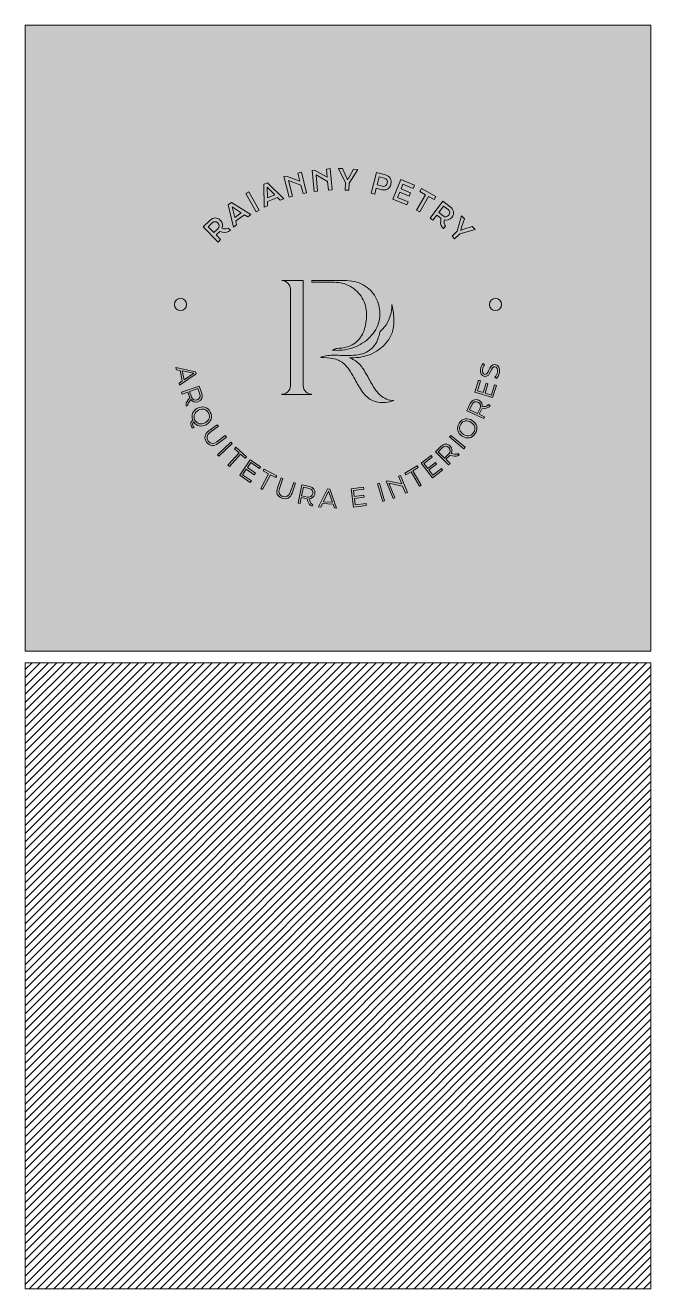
# Model space of a CAD drawing. Extents: x 2200 to 7680, y -8780 to 2200.
# Drawn here: x 6600 to 7680, y -8780 to -6600 of the extents above; entities that cross this region are included whole.
import ezdxf

# ---------------------------------------------------------------- set-up
doc = ezdxf.new("R2010")
doc.units = 0
doc.header["$MEASUREMENT"] = 0
doc.layers.add('BG', color=7, linetype='Continuous', lineweight=0)
doc.layers.add('LOGO', color=7, linetype='Continuous', lineweight=0)

# ---------------------------------------------------------------- blocks, each defined once
blk = doc.blocks.new('Block_210')
at = {"layer": 'LOGO'}
for points, knots in [([(7046.6, -6861.2), (7046.6, -6861.2), (7050.9, -6860.1), (7050.9, -6860.1), (7050.9, -6860.1), (7074.3, -6868.8), (7074.3, -6868.8), (7074.3, -6868.8), (7070.8, -6855.1), (7070.8, -6855.1), (7070.8, -6855.1), (7076.9, -6853.5), (7076.9, -6853.5), (7076.9, -6853.5), (7085.8, -6888.9), (7085.8, -6888.9), (7085.8, -6888.9), (7079.8, -6890.4), (7079.8, -6890.4), (7079.8, -6890.4), (7076.1, -6875.9), (7076.1, -6875.9), (7076.1, -6875.9), (7054.7, -6868), (7054.7, -6868), (7054.7, -6868), (7061.6, -6895.1), (7061.6, -6895.1), (7061.6, -6895.1), (7055.6, -6896.6), (7055.6, -6896.6), (7055.6, -6896.6), (7046.6, -6861.2), (7046.6, -6861.2)], [0, 0, 0, 0, 1, 1, 1, 2, 2, 2, 3, 3, 3, 4, 4, 4, 5, 5, 5, 6, 6, 6, 7, 7, 7, 8, 8, 8, 9, 9, 9, 10, 10, 10, 11, 11, 11, 11]), ([(7095.2, -6850.3), (7095.2, -6850.3), (7099.6, -6849.9), (7099.6, -6849.9), (7099.6, -6849.9), (7121.4, -6862.1), (7121.4, -6862.1), (7121.4, -6862.1), (7120.2, -6848), (7120.2, -6848), (7120.2, -6848), (7126.3, -6847.4), (7126.3, -6847.4), (7126.3, -6847.4), (7129.7, -6883.9), (7129.7, -6883.9), (7129.7, -6883.9), (7123.5, -6884.4), (7123.5, -6884.4), (7123.5, -6884.4), (7122.1, -6869.4), (7122.1, -6869.4), (7122.1, -6869.4), (7102.2, -6858.3), (7102.2, -6858.3), (7102.2, -6858.3), (7104.8, -6886.2), (7104.8, -6886.2), (7104.8, -6886.2), (7098.6, -6886.7), (7098.6, -6886.7), (7098.6, -6886.7), (7095.2, -6850.3), (7095.2, -6850.3)], [0, 0, 0, 0, 1, 1, 1, 2, 2, 2, 3, 3, 3, 4, 4, 4, 5, 5, 5, 6, 6, 6, 7, 7, 7, 8, 8, 8, 9, 9, 9, 10, 10, 10, 11, 11, 11, 11]), ([(7153, -6871.9), (7153, -6871.9), (7140.7, -6847), (7140.7, -6847), (7140.7, -6847), (7147.9, -6847.4), (7147.9, -6847.4), (7147.9, -6847.4), (7154.1, -6861.5), (7154.1, -6861.5), (7154.9, -6863.3), (7155.7, -6865.2), (7156.4, -6866.9), (7157.3, -6865.2), (7158.3, -6863.5), (7159.2, -6861.8), (7159.2, -6861.8), (7167, -6848.5), (7167, -6848.5), (7167, -6848.5), (7174.2, -6848.9), (7174.2, -6848.9), (7174.2, -6848.9), (7159.2, -6872.3), (7159.2, -6872.3), (7159.2, -6872.3), (7158.5, -6884.6), (7158.5, -6884.6), (7158.5, -6884.6), (7152.3, -6884.3), (7152.3, -6884.3), (7152.3, -6884.3), (7153, -6871.9), (7153, -6871.9)], [0, 0, 0, 0, 1, 1, 1, 2, 2, 2, 3, 3, 3, 4, 4, 4, 5, 5, 5, 6, 6, 6, 7, 7, 7, 8, 8, 8, 9, 9, 9, 10, 10, 10, 11, 11, 11, 11]), ([(7206.6, -6854.2), (7206.6, -6854.2), (7222.1, -6858.3), (7222.1, -6858.3), (7229, -6860.1), (7233.6, -6865.8), (7231.4, -6874.3), (7229.2, -6882.8), (7222.4, -6885.5), (7215.4, -6883.7), (7215.4, -6883.7), (7206, -6881.3), (7206, -6881.3), (7206, -6881.3), (7203.5, -6891.2), (7203.5, -6891.2), (7203.5, -6891.2), (7197.4, -6889.6), (7197.4, -6889.6), (7197.4, -6889.6), (7206.6, -6854.2), (7206.6, -6854.2)], [0, 0, 0, 0, 1, 1, 1, 2, 2, 2, 3, 3, 3, 4, 4, 4, 5, 5, 5, 6, 6, 6, 7, 7, 7, 7]), ([(7216.4, -6877.8), (7220.5, -6878.8), (7223.9, -6877.2), (7225.1, -6872.7), (7226.3, -6868), (7224.1, -6865), (7220, -6864), (7220, -6864), (7211.1, -6861.7), (7211.1, -6861.7), (7211.1, -6861.7), (7207.5, -6875.5), (7207.5, -6875.5), (7207.5, -6875.5), (7216.4, -6877.8), (7216.4, -6877.8)], [0, 0, 0, 0, 1, 1, 1, 2, 2, 2, 3, 3, 3, 4, 4, 4, 5, 5, 5, 5]), ([(7248.6, -6866.4), (7248.6, -6866.4), (7272.1, -6876), (7272.1, -6876), (7272.1, -6876), (7269.8, -6881.6), (7269.8, -6881.6), (7269.8, -6881.6), (7252.1, -6874.4), (7252.1, -6874.4), (7252.1, -6874.4), (7248.8, -6882.5), (7248.8, -6882.5), (7248.8, -6882.5), (7265.3, -6889.2), (7265.3, -6889.2), (7265.3, -6889.2), (7263, -6894.8), (7263, -6894.8), (7263, -6894.8), (7246.5, -6888), (7246.5, -6888), (7246.5, -6888), (7242.9, -6897), (7242.9, -6897), (7242.9, -6897), (7261.2, -6904.5), (7261.2, -6904.5), (7261.2, -6904.5), (7259, -6910), (7259, -6910), (7259, -6910), (7234.9, -6900.2), (7234.9, -6900.2), (7234.9, -6900.2), (7248.6, -6866.4), (7248.6, -6866.4)], [0, 0, 0, 0, 1, 1, 1, 2, 2, 2, 3, 3, 3, 4, 4, 4, 5, 5, 5, 6, 6, 6, 7, 7, 7, 8, 8, 8, 9, 9, 9, 10, 10, 10, 11, 11, 11, 12, 12, 12, 12]), ([(6980.6, -6890.2), (6980.6, -6890.2), (6986, -6887.2), (6986, -6887.2), (6986, -6887.2), (7004, -6919), (7004, -6919), (7004, -6919), (6998.5, -6922), (6998.5, -6922), (6998.5, -6922), (6980.6, -6890.2), (6980.6, -6890.2)], [0, 0, 0, 0, 1, 1, 1, 2, 2, 2, 3, 3, 3, 4, 4, 4, 4]), ([(7012.4, -6913.9), (7012.4, -6913.9), (7012.1, -6874.3), (7012.1, -6874.3), (7012.1, -6874.3), (7018.3, -6871.7), (7018.3, -6871.7), (7018.3, -6871.7), (7046.5, -6899.4), (7046.5, -6899.4), (7046.5, -6899.4), (7040.4, -6902), (7040.4, -6902), (7040.4, -6902), (7035.4, -6897.2), (7035.4, -6897.2), (7035.4, -6897.2), (7018.5, -6904.3), (7018.5, -6904.3), (7018.5, -6904.3), (7018.5, -6911.3), (7018.5, -6911.3), (7018.5, -6911.3), (7012.4, -6913.9), (7012.4, -6913.9)], [0, 0, 0, 0, 1, 1, 1, 2, 2, 2, 3, 3, 3, 4, 4, 4, 5, 5, 5, 6, 6, 6, 7, 7, 7, 8, 8, 8, 8]), ([(7018.4, -6897.8), (7018.4, -6897.8), (7030.7, -6892.6), (7030.7, -6892.6), (7030.7, -6892.6), (7017.8, -6879.1), (7017.8, -6879.1), (7017.8, -6879.1), (7018.4, -6897.8), (7018.4, -6897.8)], [0, 0, 0, 0, 1, 1, 1, 2, 2, 2, 3, 3, 3, 3]), ([(7290.9, -6892.3), (7290.9, -6892.3), (7281.2, -6886.8), (7281.2, -6886.8), (7281.2, -6886.8), (7284.2, -6881.5), (7284.2, -6881.5), (7284.2, -6881.5), (7309, -6895.7), (7309, -6895.7), (7309, -6895.7), (7306, -6900.9), (7306, -6900.9), (7306, -6900.9), (7296.4, -6895.4), (7296.4, -6895.4), (7296.4, -6895.4), (7281.3, -6922), (7281.3, -6922), (7281.3, -6922), (7275.8, -6918.9), (7275.8, -6918.9), (7275.8, -6918.9), (7290.9, -6892.3), (7290.9, -6892.3)], [0, 0, 0, 0, 1, 1, 1, 2, 2, 2, 3, 3, 3, 4, 4, 4, 5, 5, 5, 6, 6, 6, 7, 7, 7, 8, 8, 8, 8]), ([(6959.7, -6948.3), (6959.7, -6948.3), (6950.6, -6909.9), (6950.6, -6909.9), (6950.6, -6909.9), (6956.1, -6905.9), (6956.1, -6905.9), (6956.1, -6905.9), (6989.6, -6926.7), (6989.6, -6926.7), (6989.6, -6926.7), (6984.3, -6930.6), (6984.3, -6930.6), (6984.3, -6930.6), (6978.4, -6926.9), (6978.4, -6926.9), (6978.4, -6926.9), (6963.4, -6937.7), (6963.4, -6937.7), (6963.4, -6937.7), (6965, -6944.5), (6965, -6944.5), (6965, -6944.5), (6959.7, -6948.3), (6959.7, -6948.3)], [0, 0, 0, 0, 1, 1, 1, 2, 2, 2, 3, 3, 3, 4, 4, 4, 5, 5, 5, 6, 6, 6, 7, 7, 7, 8, 8, 8, 8]), ([(7323.2, -6938.3), (7322.8, -6941.6), (7323.3, -6944), (7325.6, -6946.5), (7325.6, -6946.5), (7322.4, -6950.8), (7322.4, -6950.8), (7317.9, -6947.1), (7316.7, -6944), (7317.3, -6937.9), (7317.3, -6937.9), (7317.7, -6933.1), (7317.7, -6933.1), (7317.7, -6933.1), (7310.6, -6927.8), (7310.6, -6927.8), (7310.6, -6927.8), (7304, -6936.5), (7304, -6936.5), (7304, -6936.5), (7299.1, -6932.8), (7299.1, -6932.8), (7299.1, -6932.8), (7321, -6903.6), (7321, -6903.6), (7321, -6903.6), (7333.7, -6913.2), (7333.7, -6913.2), (7339.5, -6917.5), (7341.7, -6924.7), (7336.7, -6931.4), (7333.2, -6936), (7327.7, -6936.8), (7323.6, -6935.6), (7323.6, -6935.6), (7323.2, -6938.3), (7323.2, -6938.3)], [0, 0, 0, 0, 1, 1, 1, 2, 2, 2, 3, 3, 3, 4, 4, 4, 5, 5, 5, 6, 6, 6, 7, 7, 7, 8, 8, 8, 9, 9, 9, 10, 10, 10, 11, 11, 11, 12, 12, 12, 12]), ([(6942.1, -6951), (6945.3, -6951.9), (6947.7, -6951.7), (6950.5, -6949.8), (6950.5, -6949.8), (6954.2, -6953.7), (6954.2, -6953.7), (6949.9, -6957.6), (6946.7, -6958.2), (6940.8, -6956.8), (6940.8, -6956.8), (6936.1, -6955.6), (6936.1, -6955.6), (6936.1, -6955.6), (6929.7, -6961.8), (6929.7, -6961.8), (6929.7, -6961.8), (6937.3, -6969.7), (6937.3, -6969.7), (6937.3, -6969.7), (6932.9, -6974), (6932.9, -6974), (6932.9, -6974), (6907.4, -6947.8), (6907.4, -6947.8), (6907.4, -6947.8), (6918.8, -6936.7), (6918.8, -6936.7), (6924, -6931.6), (6931.4, -6930.6), (6937.2, -6936.6), (6941.3, -6940.7), (6941.2, -6946.2), (6939.4, -6950.2), (6939.4, -6950.2), (6942.1, -6951), (6942.1, -6951)], [0, 0, 0, 0, 1, 1, 1, 2, 2, 2, 3, 3, 3, 4, 4, 4, 5, 5, 5, 6, 6, 6, 7, 7, 7, 8, 8, 8, 9, 9, 9, 10, 10, 10, 11, 11, 11, 12, 12, 12, 12]), ([(6961.9, -6931.4), (6961.9, -6931.4), (6972.8, -6923.5), (6972.8, -6923.5), (6972.8, -6923.5), (6957.2, -6913.2), (6957.2, -6913.2), (6957.2, -6913.2), (6961.9, -6931.4), (6961.9, -6931.4)], [0, 0, 0, 0, 1, 1, 1, 2, 2, 2, 3, 3, 3, 3]), ([(7322.4, -6912.1), (7322.4, -6912.1), (7314, -6923.2), (7314, -6923.2), (7314, -6923.2), (7321.7, -6928.9), (7321.7, -6928.9), (7325.1, -6931.5), (7328.7, -6931.1), (7331.5, -6927.5), (7334.1, -6923.9), (7333.1, -6920.1), (7330.2, -6917.9), (7330.2, -6917.9), (7322.4, -6912.1), (7322.4, -6912.1)], [0, 0, 0, 0, 1, 1, 1, 2, 2, 2, 3, 3, 3, 4, 4, 4, 5, 5, 5, 5]), ([(7345.8, -6955.3), (7345.8, -6955.3), (7353.1, -6928.6), (7353.1, -6928.6), (7353.1, -6928.6), (7358.2, -6933.7), (7358.2, -6933.7), (7358.2, -6933.7), (7353.5, -6948.3), (7353.5, -6948.3), (7352.9, -6950.2), (7352.3, -6952.1), (7351.6, -6953.8), (7353.4, -6953.2), (7355.3, -6952.5), (7357.1, -6951.9), (7357.1, -6951.9), (7371.8, -6947.1), (7371.8, -6947.1), (7371.8, -6947.1), (7376.9, -6952.2), (7376.9, -6952.2), (7376.9, -6952.2), (7350.2, -6959.7), (7350.2, -6959.7), (7350.2, -6959.7), (7341.4, -6968.5), (7341.4, -6968.5), (7341.4, -6968.5), (7337, -6964.1), (7337, -6964.1), (7337, -6964.1), (7345.8, -6955.3), (7345.8, -6955.3)], [0, 0, 0, 0, 1, 1, 1, 2, 2, 2, 3, 3, 3, 4, 4, 4, 5, 5, 5, 6, 6, 6, 7, 7, 7, 8, 8, 8, 9, 9, 9, 10, 10, 10, 11, 11, 11, 11]), ([(6916, -6947.7), (6916, -6947.7), (6925.7, -6957.7), (6925.7, -6957.7), (6925.7, -6957.7), (6932.5, -6951), (6932.5, -6951), (6935.6, -6948.1), (6935.8, -6944.4), (6932.6, -6941.1), (6929.5, -6938), (6925.6, -6938.4), (6922.9, -6940.9), (6922.9, -6940.9), (6916, -6947.7), (6916, -6947.7)], [0, 0, 0, 0, 1, 1, 1, 2, 2, 2, 3, 3, 3, 4, 4, 4, 5, 5, 5, 5])]:
    blk.add_open_spline(points, degree=3, knots=knots, dxfattribs=at)
blk = doc.blocks.new('Block_211')
at = {"layer": 'LOGO'}
for points, knots in [([(6860.2, -7190.7), (6860.2, -7190.7), (6894.1, -7197.7), (6894.1, -7197.7), (6894.1, -7197.7), (6894.9, -7201.5), (6894.9, -7201.5), (6894.9, -7201.5), (6866.3, -7221.1), (6866.3, -7221.1), (6866.3, -7221.1), (6865.6, -7217.4), (6865.6, -7217.4), (6865.6, -7217.4), (6871.1, -7213.6), (6871.1, -7213.6), (6871.1, -7213.6), (6867.5, -7195.7), (6867.5, -7195.7), (6867.5, -7195.7), (6860.9, -7194.3), (6860.9, -7194.3), (6860.9, -7194.3), (6860.2, -7190.7), (6860.2, -7190.7)], [0, 0, 0, 0, 1, 1, 1, 2, 2, 2, 3, 3, 3, 4, 4, 4, 5, 5, 5, 6, 6, 6, 7, 7, 7, 8, 8, 8, 8]), ([(7413.4, -7209.6), (7413.4, -7209.6), (7410.7, -7207.4), (7410.7, -7207.4), (7413.4, -7205.2), (7414.8, -7201.7), (7415.4, -7198.3), (7416.3, -7192.9), (7414.5, -7189.8), (7411, -7189.2), (7407.3, -7188.5), (7405.4, -7192.8), (7403.7, -7196.5), (7401.3, -7201.7), (7398.8, -7206.9), (7392.7, -7205.8), (7387.5, -7204.9), (7385, -7200.3), (7386.2, -7193.2), (7386.7, -7190.1), (7388, -7186.4), (7390.4, -7183.7), (7390.4, -7183.7), (7393, -7185.8), (7393, -7185.8), (7391, -7188), (7389.9, -7191.2), (7389.5, -7193.8), (7388.6, -7198.6), (7390.1, -7201.7), (7393.3, -7202.3), (7396.9, -7202.9), (7398.6, -7199.2), (7400.4, -7195.2), (7402.7, -7190.1), (7405.3, -7184.5), (7411.6, -7185.6), (7417, -7186.5), (7420, -7191.3), (7418.7, -7198.9), (7418, -7202.9), (7416.3, -7206.8), (7413.4, -7209.6)], [0, 0, 0, 0, 1, 1, 1, 2, 2, 2, 3, 3, 3, 4, 4, 4, 5, 5, 5, 6, 6, 6, 7, 7, 7, 8, 8, 8, 9, 9, 9, 10, 10, 10, 11, 11, 11, 12, 12, 12, 13, 13, 13, 14, 14, 14, 14]), ([(6871.1, -7196.4), (6871.1, -7196.4), (6874.2, -7211.5), (6874.2, -7211.5), (6874.2, -7211.5), (6891.1, -7200.3), (6891.1, -7200.3), (6891.1, -7200.3), (6871.1, -7196.4), (6871.1, -7196.4)], [0, 0, 0, 0, 1, 1, 1, 2, 2, 2, 3, 3, 3, 3]), ([(7376.4, -7233.1), (7376.4, -7233.1), (7382.7, -7212.5), (7382.7, -7212.5), (7382.7, -7212.5), (7385.9, -7213.5), (7385.9, -7213.5), (7385.9, -7213.5), (7380.6, -7230.8), (7380.6, -7230.8), (7380.6, -7230.8), (7390.8, -7233.9), (7390.8, -7233.9), (7390.8, -7233.9), (7395.7, -7217.8), (7395.7, -7217.8), (7395.7, -7217.8), (7398.9, -7218.8), (7398.9, -7218.8), (7398.9, -7218.8), (7394, -7234.9), (7394, -7234.9), (7394, -7234.9), (7404.8, -7238.2), (7404.8, -7238.2), (7404.8, -7238.2), (7410.3, -7220.3), (7410.3, -7220.3), (7410.3, -7220.3), (7413.5, -7221.3), (7413.5, -7221.3), (7413.5, -7221.3), (7407, -7242.5), (7407, -7242.5), (7407, -7242.5), (7376.4, -7233.1), (7376.4, -7233.1)], [0, 0, 0, 0, 1, 1, 1, 2, 2, 2, 3, 3, 3, 4, 4, 4, 5, 5, 5, 6, 6, 6, 7, 7, 7, 8, 8, 8, 9, 9, 9, 10, 10, 10, 11, 11, 11, 12, 12, 12, 12]), ([(6883.9, -7248.3), (6881.6, -7251.1), (6880.4, -7253), (6880.9, -7256.1), (6880.9, -7256.1), (6878, -7257.1), (6878, -7257.1), (6876.8, -7253), (6878.2, -7250.1), (6881.3, -7246.3), (6881.3, -7246.3), (6884.2, -7242.8), (6884.2, -7242.8), (6884.2, -7242.8), (6880.8, -7233.1), (6880.8, -7233.1), (6880.8, -7233.1), (6871.1, -7236.5), (6871.1, -7236.5), (6871.1, -7236.5), (6869.9, -7233.3), (6869.9, -7233.3), (6869.9, -7233.3), (6900.1, -7222.7), (6900.1, -7222.7), (6900.1, -7222.7), (6904.7, -7235.6), (6904.7, -7235.6), (6906.7, -7241.4), (6904.9, -7247.4), (6898.1, -7249.8), (6892.9, -7251.6), (6888.3, -7249.2), (6886, -7245.8), (6886, -7245.8), (6883.9, -7248.3), (6883.9, -7248.3)], [0, 0, 0, 0, 1, 1, 1, 2, 2, 2, 3, 3, 3, 4, 4, 4, 5, 5, 5, 6, 6, 6, 7, 7, 7, 8, 8, 8, 9, 9, 9, 10, 10, 10, 11, 11, 11, 12, 12, 12, 12]), ([(6898.2, -7227), (6898.2, -7227), (6883.7, -7232.1), (6883.7, -7232.1), (6883.7, -7232.1), (6887.1, -7241.7), (6887.1, -7241.7), (6888.6, -7245.8), (6892.2, -7248), (6896.9, -7246.4), (6901.6, -7244.7), (6903, -7240.6), (6901.6, -7236.7), (6901.6, -7236.7), (6898.2, -7227), (6898.2, -7227)], [0, 0, 0, 0, 1, 1, 1, 2, 2, 2, 3, 3, 3, 4, 4, 4, 5, 5, 5, 5]), ([(6891, -7284.3), (6888, -7286.9), (6889, -7289.8), (6890, -7291.7), (6890.4, -7292.5), (6890.9, -7293.2), (6891.6, -7293.9), (6891.6, -7293.9), (6888.9, -7295.3), (6888.9, -7295.3), (6888.4, -7294.7), (6887.8, -7293.9), (6887.3, -7292.9), (6885.6, -7289.8), (6884.4, -7285.1), (6889.4, -7281.2), (6885.8, -7272.9), (6889.1, -7265.1), (6897.2, -7260.8), (6905.9, -7256.3), (6914.6, -7258.4), (6919.3, -7267.3), (6924.1, -7276.2), (6920.8, -7284.6), (6912.2, -7289.2), (6904.1, -7293.5), (6895.9, -7291.9), (6891, -7284.3)], [0, 0, 0, 0, 1, 1, 1, 2, 2, 2, 3, 3, 3, 4, 4, 4, 5, 5, 5, 6, 6, 6, 7, 7, 7, 8, 8, 8, 9, 9, 9, 9]), ([(7392.2, -7258), (7395.8, -7257.6), (7397.9, -7257.1), (7399.8, -7254.5), (7399.8, -7254.5), (7402.6, -7255.8), (7402.6, -7255.8), (7400.5, -7259.6), (7397.5, -7260.6), (7392.7, -7261.2), (7392.7, -7261.2), (7388.2, -7261.8), (7388.2, -7261.8), (7388.2, -7261.8), (7383.9, -7271.1), (7383.9, -7271.1), (7383.9, -7271.1), (7393.2, -7275.4), (7393.2, -7275.4), (7393.2, -7275.4), (7391.7, -7278.5), (7391.7, -7278.5), (7391.7, -7278.5), (7362.7, -7265.1), (7362.7, -7265.1), (7362.7, -7265.1), (7368.4, -7252.6), (7368.4, -7252.6), (7371, -7247.1), (7376.5, -7244), (7383, -7247), (7388, -7249.3), (7389.7, -7254.3), (7388.9, -7258.3), (7388.9, -7258.3), (7392.2, -7258), (7392.2, -7258)], [0, 0, 0, 0, 1, 1, 1, 2, 2, 2, 3, 3, 3, 4, 4, 4, 5, 5, 5, 6, 6, 6, 7, 7, 7, 8, 8, 8, 9, 9, 9, 10, 10, 10, 11, 11, 11, 12, 12, 12, 12]), ([(7367.1, -7263.3), (7367.1, -7263.3), (7381, -7269.7), (7381, -7269.7), (7381, -7269.7), (7385.3, -7260.5), (7385.3, -7260.5), (7387.1, -7256.5), (7386.1, -7252.4), (7381.5, -7250.3), (7377, -7248.2), (7373.2, -7250.2), (7371.4, -7254), (7371.4, -7254), (7367.1, -7263.3), (7367.1, -7263.3)], [0, 0, 0, 0, 1, 1, 1, 2, 2, 2, 3, 3, 3, 4, 4, 4, 5, 5, 5, 5]), ([(6910.5, -7285.9), (6917.4, -7282.3), (6920.1, -7275.8), (6916.4, -7268.8), (6912.7, -7261.8), (6905.8, -7260.5), (6899, -7264.1), (6892.1, -7267.7), (6889.3, -7274.1), (6893, -7281.2), (6896.7, -7288.2), (6903.6, -7289.6), (6910.5, -7285.9)], [0, 0, 0, 0, 1, 1, 1, 2, 2, 2, 3, 3, 3, 4, 4, 4, 4]), ([(7354.5, -7309), (7346.3, -7303.7), (7343.9, -7295.1), (7349.3, -7286.6), (7354.8, -7278.1), (7363.7, -7276.9), (7371.9, -7282.1), (7380, -7287.4), (7382.5, -7296), (7377, -7304.5), (7371.5, -7313), (7362.6, -7314.2), (7354.5, -7309)], [0, 0, 0, 0, 1, 1, 1, 2, 2, 2, 3, 3, 3, 4, 4, 4, 4]), ([(7369.9, -7285.2), (7363.3, -7281), (7356.4, -7281.8), (7352.1, -7288.4), (7347.8, -7295.1), (7350, -7301.7), (7356.5, -7305.9), (7363, -7310.1), (7369.9, -7309.3), (7374.2, -7302.7), (7378.5, -7296.1), (7376.4, -7289.4), (7369.9, -7285.2)], [0, 0, 0, 0, 1, 1, 1, 2, 2, 2, 3, 3, 3, 4, 4, 4, 4]), ([(6916.8, -7300), (6916.8, -7300), (6931.3, -7289.2), (6931.3, -7289.2), (6931.3, -7289.2), (6933.4, -7292), (6933.4, -7292), (6933.4, -7292), (6918.9, -7302.8), (6918.9, -7302.8), (6913.3, -7306.9), (6912.1, -7312.3), (6915.9, -7317.4), (6919.6, -7322.4), (6925.2, -7322.9), (6930.7, -7318.8), (6930.7, -7318.8), (6945.2, -7308), (6945.2, -7308), (6945.2, -7308), (6947.3, -7310.8), (6947.3, -7310.8), (6947.3, -7310.8), (6932.8, -7321.5), (6932.8, -7321.5), (6925.6, -7326.9), (6918.2, -7326.1), (6913.2, -7319.4), (6908.2, -7312.6), (6909.6, -7305.4), (6916.8, -7300)], [0, 0, 0, 0, 1, 1, 1, 2, 2, 2, 3, 3, 3, 4, 4, 4, 5, 5, 5, 6, 6, 6, 7, 7, 7, 8, 8, 8, 9, 9, 9, 10, 10, 10, 10]), ([(6955.2, -7319.2), (6955.2, -7319.2), (6957.5, -7321.7), (6957.5, -7321.7), (6957.5, -7321.7), (6934.1, -7343.5), (6934.1, -7343.5), (6934.1, -7343.5), (6931.8, -7340.9), (6931.8, -7340.9), (6931.8, -7340.9), (6955.2, -7319.2), (6955.2, -7319.2)], [0, 0, 0, 0, 1, 1, 1, 2, 2, 2, 3, 3, 3, 4, 4, 4, 4]), ([(7338.5, -7339.6), (7342, -7340.4), (7344.2, -7340.7), (7346.8, -7338.9), (7346.8, -7338.9), (7349, -7341.2), (7349, -7341.2), (7345.7, -7343.9), (7342.5, -7343.9), (7337.8, -7342.8), (7337.8, -7342.8), (7333.4, -7341.7), (7333.4, -7341.7), (7333.4, -7341.7), (7326.1, -7348.9), (7326.1, -7348.9), (7326.1, -7348.9), (7333.4, -7356.2), (7333.4, -7356.2), (7333.4, -7356.2), (7330.9, -7358.6), (7330.9, -7358.6), (7330.9, -7358.6), (7308.4, -7335.9), (7308.4, -7335.9), (7308.4, -7335.9), (7318.1, -7326.3), (7318.1, -7326.3), (7322.4, -7322), (7328.7, -7321), (7333.7, -7326.1), (7337.6, -7330), (7337.4, -7335.2), (7335.3, -7338.8), (7335.3, -7338.8), (7338.5, -7339.6), (7338.5, -7339.6)], [0, 0, 0, 0, 1, 1, 1, 2, 2, 2, 3, 3, 3, 4, 4, 4, 5, 5, 5, 6, 6, 6, 7, 7, 7, 8, 8, 8, 9, 9, 9, 10, 10, 10, 11, 11, 11, 12, 12, 12, 12]), ([(7332.4, -7310.4), (7332.4, -7310.4), (7334.6, -7307.7), (7334.6, -7307.7), (7334.6, -7307.7), (7359.4, -7328), (7359.4, -7328), (7359.4, -7328), (7357.2, -7330.7), (7357.2, -7330.7), (7357.2, -7330.7), (7332.4, -7310.4), (7332.4, -7310.4)], [0, 0, 0, 0, 1, 1, 1, 2, 2, 2, 3, 3, 3, 4, 4, 4, 4]), ([(6969.1, -7337.8), (6969.1, -7337.8), (6961.2, -7330.7), (6961.2, -7330.7), (6961.2, -7330.7), (6963.4, -7328.2), (6963.4, -7328.2), (6963.4, -7328.2), (6981.8, -7344.7), (6981.8, -7344.7), (6981.8, -7344.7), (6979.6, -7347.2), (6979.6, -7347.2), (6979.6, -7347.2), (6971.7, -7340.1), (6971.7, -7340.1), (6971.7, -7340.1), (6952.5, -7361.4), (6952.5, -7361.4), (6952.5, -7361.4), (6949.9, -7359.1), (6949.9, -7359.1), (6949.9, -7359.1), (6969.1, -7337.8), (6969.1, -7337.8)], [0, 0, 0, 0, 1, 1, 1, 2, 2, 2, 3, 3, 3, 4, 4, 4, 5, 5, 5, 6, 6, 6, 7, 7, 7, 8, 8, 8, 8]), ([(7283.7, -7355.6), (7283.7, -7355.6), (7300.8, -7342.6), (7300.8, -7342.6), (7300.8, -7342.6), (7302.8, -7345.3), (7302.8, -7345.3), (7302.8, -7345.3), (7288.4, -7356.1), (7288.4, -7356.1), (7288.4, -7356.1), (7294.9, -7364.6), (7294.9, -7364.6), (7294.9, -7364.6), (7308.2, -7354.5), (7308.2, -7354.5), (7308.2, -7354.5), (7310.2, -7357.1), (7310.2, -7357.1), (7310.2, -7357.1), (7296.9, -7367.2), (7296.9, -7367.2), (7296.9, -7367.2), (7303.7, -7376.3), (7303.7, -7376.3), (7303.7, -7376.3), (7318.6, -7365), (7318.6, -7365), (7318.6, -7365), (7320.6, -7367.6), (7320.6, -7367.6), (7320.6, -7367.6), (7303, -7381), (7303, -7381), (7303, -7381), (7283.7, -7355.6), (7283.7, -7355.6)], [0, 0, 0, 0, 1, 1, 1, 2, 2, 2, 3, 3, 3, 4, 4, 4, 5, 5, 5, 6, 6, 6, 7, 7, 7, 8, 8, 8, 9, 9, 9, 10, 10, 10, 11, 11, 11, 12, 12, 12, 12]), ([(7313.1, -7335.8), (7313.1, -7335.8), (7323.9, -7346.7), (7323.9, -7346.7), (7323.9, -7346.7), (7331.1, -7339.5), (7331.1, -7339.5), (7334.2, -7336.5), (7334.7, -7332.2), (7331.2, -7328.7), (7327.7, -7325.2), (7323.4, -7325.7), (7320.4, -7328.6), (7320.4, -7328.6), (7313.1, -7335.8), (7313.1, -7335.8)], [0, 0, 0, 0, 1, 1, 1, 2, 2, 2, 3, 3, 3, 4, 4, 4, 5, 5, 5, 5]), ([(6988.6, -7349.8), (6988.6, -7349.8), (7006.3, -7362.1), (7006.3, -7362.1), (7006.3, -7362.1), (7004.4, -7364.9), (7004.4, -7364.9), (7004.4, -7364.9), (6989.5, -7354.5), (6989.5, -7354.5), (6989.5, -7354.5), (6983.5, -7363.3), (6983.5, -7363.3), (6983.5, -7363.3), (6997.3, -7372.9), (6997.3, -7372.9), (6997.3, -7372.9), (6995.4, -7375.6), (6995.4, -7375.6), (6995.4, -7375.6), (6981.6, -7366), (6981.6, -7366), (6981.6, -7366), (6975.1, -7375.4), (6975.1, -7375.4), (6975.1, -7375.4), (6990.5, -7386), (6990.5, -7386), (6990.5, -7386), (6988.6, -7388.8), (6988.6, -7388.8), (6988.6, -7388.8), (6970.3, -7376.1), (6970.3, -7376.1), (6970.3, -7376.1), (6988.6, -7349.8), (6988.6, -7349.8)], [0, 0, 0, 0, 1, 1, 1, 2, 2, 2, 3, 3, 3, 4, 4, 4, 5, 5, 5, 6, 6, 6, 7, 7, 7, 8, 8, 8, 9, 9, 9, 10, 10, 10, 11, 11, 11, 12, 12, 12, 12]), ([(7020.2, -7373.9), (7020.2, -7373.9), (7010.8, -7368.9), (7010.8, -7368.9), (7010.8, -7368.9), (7012.3, -7365.9), (7012.3, -7365.9), (7012.3, -7365.9), (7034.2, -7377.5), (7034.2, -7377.5), (7034.2, -7377.5), (7032.6, -7380.4), (7032.6, -7380.4), (7032.6, -7380.4), (7023.2, -7375.5), (7023.2, -7375.5), (7023.2, -7375.5), (7009.8, -7400.8), (7009.8, -7400.8), (7009.8, -7400.8), (7006.8, -7399.2), (7006.8, -7399.2), (7006.8, -7399.2), (7020.2, -7373.9), (7020.2, -7373.9)], [0, 0, 0, 0, 1, 1, 1, 2, 2, 2, 3, 3, 3, 4, 4, 4, 5, 5, 5, 6, 6, 6, 7, 7, 7, 8, 8, 8, 8]), ([(7266.1, -7370.3), (7266.1, -7370.3), (7256.9, -7375.7), (7256.9, -7375.7), (7256.9, -7375.7), (7255.3, -7372.8), (7255.3, -7372.8), (7255.3, -7372.8), (7276.6, -7360.3), (7276.6, -7360.3), (7276.6, -7360.3), (7278.3, -7363.2), (7278.3, -7363.2), (7278.3, -7363.2), (7269.1, -7368.6), (7269.1, -7368.6), (7269.1, -7368.6), (7283.6, -7393.3), (7283.6, -7393.3), (7283.6, -7393.3), (7280.6, -7395.1), (7280.6, -7395.1), (7280.6, -7395.1), (7266.1, -7370.3), (7266.1, -7370.3)], [0, 0, 0, 0, 1, 1, 1, 2, 2, 2, 3, 3, 3, 4, 4, 4, 5, 5, 5, 6, 6, 6, 7, 7, 7, 8, 8, 8, 8]), ([(7035.6, -7397.9), (7035.6, -7397.9), (7041.8, -7380.9), (7041.8, -7380.9), (7041.8, -7380.9), (7045, -7382.1), (7045, -7382.1), (7045, -7382.1), (7038.8, -7399), (7038.8, -7399), (7036.4, -7405.5), (7038.4, -7410.7), (7044.3, -7412.9), (7050.2, -7415.1), (7055.1, -7412.4), (7057.5, -7405.9), (7057.5, -7405.9), (7063.7, -7389), (7063.7, -7389), (7063.7, -7389), (7066.9, -7390.2), (7066.9, -7390.2), (7066.9, -7390.2), (7060.7, -7407.1), (7060.7, -7407.1), (7057.6, -7415.5), (7051.1, -7418.9), (7043.2, -7416), (7035.2, -7413.1), (7032.5, -7406.3), (7035.6, -7397.9)], [0, 0, 0, 0, 1, 1, 1, 2, 2, 2, 3, 3, 3, 4, 4, 4, 5, 5, 5, 6, 6, 6, 7, 7, 7, 8, 8, 8, 9, 9, 9, 10, 10, 10, 10]), ([(7208.4, -7391.1), (7208.4, -7391.1), (7211.7, -7390.1), (7211.7, -7390.1), (7211.7, -7390.1), (7220.5, -7420.8), (7220.5, -7420.8), (7220.5, -7420.8), (7217.2, -7421.8), (7217.2, -7421.8), (7217.2, -7421.8), (7208.4, -7391.1), (7208.4, -7391.1)], [0, 0, 0, 0, 1, 1, 1, 2, 2, 2, 3, 3, 3, 4, 4, 4, 4]), ([(7222.9, -7386.8), (7222.9, -7386.8), (7225.2, -7385.9), (7225.2, -7385.9), (7225.2, -7385.9), (7250, -7391.2), (7250, -7391.2), (7250, -7391.2), (7244.6, -7377.9), (7244.6, -7377.9), (7244.6, -7377.9), (7247.8, -7376.6), (7247.8, -7376.6), (7247.8, -7376.6), (7259.9, -7406.2), (7259.9, -7406.2), (7259.9, -7406.2), (7256.7, -7407.5), (7256.7, -7407.5), (7256.7, -7407.5), (7251.5, -7395), (7251.5, -7395), (7251.5, -7395), (7227.8, -7389.8), (7227.8, -7389.8), (7227.8, -7389.8), (7238.2, -7415.1), (7238.2, -7415.1), (7238.2, -7415.1), (7235, -7416.4), (7235, -7416.4), (7235, -7416.4), (7222.9, -7386.8), (7222.9, -7386.8)], [0, 0, 0, 0, 1, 1, 1, 2, 2, 2, 3, 3, 3, 4, 4, 4, 5, 5, 5, 6, 6, 6, 7, 7, 7, 8, 8, 8, 9, 9, 9, 10, 10, 10, 11, 11, 11, 11]), ([(7091.2, -7420.2), (7092.4, -7423.6), (7093.4, -7425.5), (7096.3, -7426.8), (7096.3, -7426.8), (7095.6, -7429.8), (7095.6, -7429.8), (7091.5, -7428.6), (7089.8, -7425.9), (7088.1, -7421.4), (7088.1, -7421.4), (7086.6, -7417.1), (7086.6, -7417.1), (7086.6, -7417.1), (7076.6, -7415), (7076.6, -7415), (7076.6, -7415), (7074.5, -7425), (7074.5, -7425), (7074.5, -7425), (7071.1, -7424.3), (7071.1, -7424.3), (7071.1, -7424.3), (7077.7, -7393.1), (7077.7, -7393.1), (7077.7, -7393.1), (7091.1, -7395.9), (7091.1, -7395.9), (7097, -7397.1), (7101.3, -7401.8), (7099.8, -7408.8), (7098.7, -7414.2), (7094.2, -7416.9), (7090.1, -7417.1), (7090.1, -7417.1), (7091.2, -7420.2), (7091.2, -7420.2)], [0, 0, 0, 0, 1, 1, 1, 2, 2, 2, 3, 3, 3, 4, 4, 4, 5, 5, 5, 6, 6, 6, 7, 7, 7, 8, 8, 8, 9, 9, 9, 10, 10, 10, 11, 11, 11, 12, 12, 12, 12]), ([(7080.4, -7397), (7080.4, -7397), (7077.2, -7411.9), (7077.2, -7411.9), (7077.2, -7411.9), (7087.2, -7414), (7087.2, -7414), (7091.4, -7414.9), (7095.2, -7413), (7096.3, -7408.1), (7097.3, -7403.2), (7094.5, -7399.9), (7090.4, -7399.1), (7090.4, -7399.1), (7080.4, -7397), (7080.4, -7397)], [0, 0, 0, 0, 1, 1, 1, 2, 2, 2, 3, 3, 3, 4, 4, 4, 5, 5, 5, 5]), ([(7106.5, -7431), (7106.5, -7431), (7122.1, -7400), (7122.1, -7400), (7122.1, -7400), (7125.9, -7400.2), (7125.9, -7400.2), (7125.9, -7400.2), (7137.5, -7433), (7137.5, -7433), (7137.5, -7433), (7133.8, -7432.7), (7133.8, -7432.7), (7133.8, -7432.7), (7131.5, -7426.4), (7131.5, -7426.4), (7131.5, -7426.4), (7113.2, -7425.2), (7113.2, -7425.2), (7113.2, -7425.2), (7110.2, -7431.3), (7110.2, -7431.3), (7110.2, -7431.3), (7106.5, -7431), (7106.5, -7431)], [0, 0, 0, 0, 1, 1, 1, 2, 2, 2, 3, 3, 3, 4, 4, 4, 5, 5, 5, 6, 6, 6, 7, 7, 7, 8, 8, 8, 8]), ([(7114.9, -7422), (7114.9, -7422), (7130.3, -7422.9), (7130.3, -7422.9), (7130.3, -7422.9), (7123.8, -7403.6), (7123.8, -7403.6), (7123.8, -7403.6), (7114.9, -7422), (7114.9, -7422)], [0, 0, 0, 0, 1, 1, 1, 2, 2, 2, 3, 3, 3, 3]), ([(7162.7, -7399.7), (7162.7, -7399.7), (7184, -7396.9), (7184, -7396.9), (7184, -7396.9), (7184.5, -7400.2), (7184.5, -7400.2), (7184.5, -7400.2), (7166.5, -7402.6), (7166.5, -7402.6), (7166.5, -7402.6), (7167.9, -7413.1), (7167.9, -7413.1), (7167.9, -7413.1), (7184.6, -7410.9), (7184.6, -7410.9), (7184.6, -7410.9), (7185, -7414.2), (7185, -7414.2), (7185, -7414.2), (7168.4, -7416.4), (7168.4, -7416.4), (7168.4, -7416.4), (7169.9, -7427.7), (7169.9, -7427.7), (7169.9, -7427.7), (7188.4, -7425.2), (7188.4, -7425.2), (7188.4, -7425.2), (7188.9, -7428.5), (7188.9, -7428.5), (7188.9, -7428.5), (7166.9, -7431.4), (7166.9, -7431.4), (7166.9, -7431.4), (7162.7, -7399.7), (7162.7, -7399.7)], [0, 0, 0, 0, 1, 1, 1, 2, 2, 2, 3, 3, 3, 4, 4, 4, 5, 5, 5, 6, 6, 6, 7, 7, 7, 8, 8, 8, 9, 9, 9, 10, 10, 10, 11, 11, 11, 12, 12, 12, 12])]:
    blk.add_open_spline(points, degree=3, knots=knots, dxfattribs=at)
blk = doc.blocks.new('Block_209')
at = {"layer": 'LOGO'}
for name in ['Block_210', 'Block_211']:
    blk.add_blockref(name, (0, 0), dxfattribs=at)
blk = doc.blocks.new('Block_212')
at = {"layer": 'LOGO'}
for centre in [(6868.1, -7081.7), (7411.9, -7081.7)]:
    blk.add_circle(centre, 10.5, dxfattribs=at)
blk = doc.blocks.new('Block_213')
at = {"layer": 'LOGO'}
for points, knots in [([(7057.7, -7055), (7057.7, -7055), (7057.7, -7222), (7057.7, -7222), (7057.7, -7226), (7056.3, -7229.5), (7053.5, -7232.3), (7050.6, -7235.1), (7047.3, -7236.5), (7043.3, -7236.5), (7043.3, -7236.5), (7043.3, -7237), (7043.3, -7237), (7043.3, -7237), (7094.4, -7237), (7094.4, -7237), (7094.4, -7237), (7094.4, -7236.5), (7094.4, -7236.5), (7090.5, -7236.5), (7087.1, -7235.1), (7084.3, -7232.3), (7081.5, -7229.5), (7080.1, -7226), (7080.1, -7222), (7080.1, -7220.2), (7080.1, -7210.7), (7080.1, -7193.3), (7080.1, -7175.9), (7080.1, -7155.7), (7080.1, -7132.7), (7080.1, -7109.7), (7080.1, -7089.3), (7080.1, -7071.5), (7080.1, -7053.6), (7080.1, -7044.3), (7080.1, -7043.5), (7080.1, -7043.5), (7080.1, -7043.5), (7080.1, -7043.5), (7080.1, -7043.5), (7080.1, -7040.2), (7080.1, -7040.2), (7080.1, -7040.2), (7043.3, -7040.2), (7043.3, -7040.2), (7043.3, -7040.2), (7043.3, -7040.6), (7043.3, -7040.6), (7047.3, -7040.6), (7050.6, -7042), (7053.5, -7044.9), (7056.3, -7047.7), (7057.7, -7051.1), (7057.7, -7055)], [0, 0, 0, 0, 1, 1, 1, 2, 2, 2, 3, 3, 3, 4, 4, 4, 5, 5, 5, 6, 6, 6, 7, 7, 7, 8, 8, 8, 9, 9, 9, 10, 10, 10, 11, 11, 11, 12, 12, 12, 13, 13, 13, 14, 14, 14, 15, 15, 15, 16, 16, 16, 17, 17, 17, 18, 18, 18, 18]), ([(7170.1, -7147.7), (7163.1, -7153.1), (7153.9, -7156.3), (7142.3, -7157.4), (7140.3, -7157.5), (7138.6, -7157.4), (7136.7, -7157.5), (7134.6, -7158.7), (7132.3, -7159.7), (7130, -7160.6), (7133.9, -7160.8), (7137.9, -7161), (7142.3, -7160.8), (7155.7, -7160), (7167.6, -7156.7), (7178.1, -7150.9), (7188.6, -7145.1), (7196.9, -7137.6), (7203, -7128.4), (7209.1, -7119.2), (7212.2, -7109.2), (7212.2, -7098.4), (7212.2, -7087.7), (7209.7, -7077.9), (7204.9, -7069.1), (7200, -7060.3), (7192.9, -7053.2), (7183.7, -7048), (7174.4, -7042.8), (7163.2, -7040.2), (7149.9, -7040.2), (7149.9, -7040.2), (7094.6, -7040.2), (7094.6, -7040.2), (7094.6, -7040.2), (7094.6, -7043.5), (7094.6, -7043.5), (7094.6, -7043.5), (7133.5, -7043.5), (7133.5, -7043.5), (7143.7, -7043.5), (7153.1, -7046), (7161.6, -7050.8), (7170.1, -7055.7), (7176.8, -7062.3), (7181.8, -7070.6), (7186.8, -7078.8), (7189.4, -7088.1), (7189.4, -7098.4), (7189.4, -7108.7), (7187.9, -7118.1), (7184.9, -7126.7), (7181.9, -7135.2), (7177, -7142.2), (7170.1, -7147.7)], [0, 0, 0, 0, 1, 1, 1, 2, 2, 2, 3, 3, 3, 4, 4, 4, 5, 5, 5, 6, 6, 6, 7, 7, 7, 8, 8, 8, 9, 9, 9, 10, 10, 10, 11, 11, 11, 12, 12, 12, 13, 13, 13, 14, 14, 14, 15, 15, 15, 16, 16, 16, 17, 17, 17, 18, 18, 18, 18]), ([(7213.4, -7238.6), (7210.5, -7236), (7208.1, -7233.4), (7206.1, -7230.7), (7201.4, -7224), (7197.1, -7217.1), (7193.4, -7209.9), (7190.7, -7205), (7187.9, -7200.2), (7184.9, -7195.3), (7182.1, -7190.2), (7177.9, -7185.2), (7172.4, -7180.5), (7168.7, -7177.8), (7164.4, -7175.5), (7159.7, -7173.7), (7159.7, -7173.7), (7166.8, -7173.7), (7166.8, -7173.7), (7180.2, -7173.4), (7192.2, -7170.4), (7202.6, -7164.6), (7213.1, -7158.9), (7221.4, -7151.3), (7227.5, -7142), (7231.3, -7136.1), (7234, -7129.9), (7235.4, -7123.4), (7235.8, -7121.4), (7236.5, -7117.9), (7236.6, -7111.9), (7236.8, -7105.1), (7236.3, -7094.7), (7232.8, -7081.7), (7233, -7088.3), (7232.4, -7102.8), (7223.1, -7116.8), (7219.5, -7122.2), (7215.5, -7126.3), (7212, -7129.2), (7211.4, -7133.7), (7210.3, -7137.4), (7209.4, -7140), (7206.4, -7148.5), (7201.5, -7155.4), (7194.6, -7160.6), (7187.7, -7165.8), (7178.5, -7168.8), (7166.8, -7169.4), (7161.5, -7169.6), (7156.2, -7169.6), (7150.9, -7169.6), (7145.6, -7169.6), (7141.3, -7169.5), (7138.1, -7169.3), (7137, -7169.3), (7135.9, -7169.3), (7134.7, -7169.2), (7134.7, -7169.2), (7134.5, -7169.2), (7134.5, -7169.2), (7126.5, -7169.1), (7118.3, -7170.2), (7110.1, -7172.4), (7110.1, -7172.4), (7110.1, -7173.4), (7110.1, -7173.4), (7117.6, -7173.3), (7124.7, -7173.9), (7131.2, -7175.1), (7137.8, -7176.4), (7143.8, -7179), (7149.2, -7183), (7154.2, -7187.4), (7158.1, -7192), (7161, -7197), (7164, -7201.8), (7166.8, -7206.6), (7169.4, -7211.4), (7173.2, -7218.6), (7177.5, -7225.6), (7182.4, -7232.5), (7182.4, -7232.5), (7182.4, -7232.6), (7182.4, -7232.6), (7182.5, -7232.7), (7182.5, -7232.8), (7182.5, -7232.8), (7187.8, -7239.9), (7193.5, -7244.7), (7199.7, -7247.3), (7205.8, -7249.9), (7211.7, -7251.1), (7217.3, -7251), (7222.9, -7250.9), (7229.3, -7249.7), (7236.6, -7247.4), (7231.9, -7247.4), (7227.6, -7246.6), (7223.7, -7244.9), (7219.8, -7243.2), (7216.4, -7241.1), (7213.4, -7238.6)], [0, 0, 0, 0, 1, 1, 1, 2, 2, 2, 3, 3, 3, 4, 4, 4, 5, 5, 5, 6, 6, 6, 7, 7, 7, 8, 8, 8, 9, 9, 9, 10, 10, 10, 11, 11, 11, 12, 12, 12, 13, 13, 13, 14, 14, 14, 15, 15, 15, 16, 16, 16, 17, 17, 17, 18, 18, 18, 19, 19, 19, 20, 20, 20, 21, 21, 21, 22, 22, 22, 23, 23, 23, 24, 24, 24, 25, 25, 25, 26, 26, 26, 27, 27, 27, 28, 28, 28, 29, 29, 29, 30, 30, 30, 31, 31, 31, 32, 32, 32, 33, 33, 33, 34, 34, 34, 34])]:
    blk.add_open_spline(points, degree=3, knots=knots, dxfattribs=at)
blk = doc.blocks.new('Block_208')
at = {"layer": 'LOGO'}
for name in ['Block_209', 'Block_213', 'Block_212']:
    blk.add_blockref(name, (0, 0), dxfattribs=at)

msp = doc.modelspace()

# ---------------------------------------------------------------- hatches: boundary and pattern name
at = {"layer": 'BG', "true_color": 0x000000, "transparency": 33554687}
h = msp.add_hatch(color=18, dxfattribs=at)
h.dxf.hatch_style = 2
h.paths.add_polyline_path([(6600, -7680), (6600, -6600), (7680, -6600), (7680, -7680)])
h = msp.add_hatch(dxfattribs=at)
h.set_pattern_fill('_U', color=18, scale=10, angle=45, style=2, pattern_type=0)
h.set_pattern_definition([(44.99999, (0, 0), (-7.071067, 7.071069), [])])
h.paths.add_polyline_path([(6600, -8780), (6600, -7700), (7680, -7700), (7680, -8780)])

# ---------------------------------------------------------------- linework, layer by layer
at = {"layer": 'BG'}
for points in [[(6600, -7680), (6600, -6600), (7680, -6600), (7680, -7680)], [(6600, -8780), (6600, -7700), (7680, -7700), (7680, -8780)]]:
    msp.add_lwpolyline(points, close=True, dxfattribs=at)

# ---------------------------------------------------------------- block references
at = {"layer": 'LOGO'}
msp.add_blockref('Block_208', (0, 0), dxfattribs=at)

doc.saveas('drawing.dxf')
